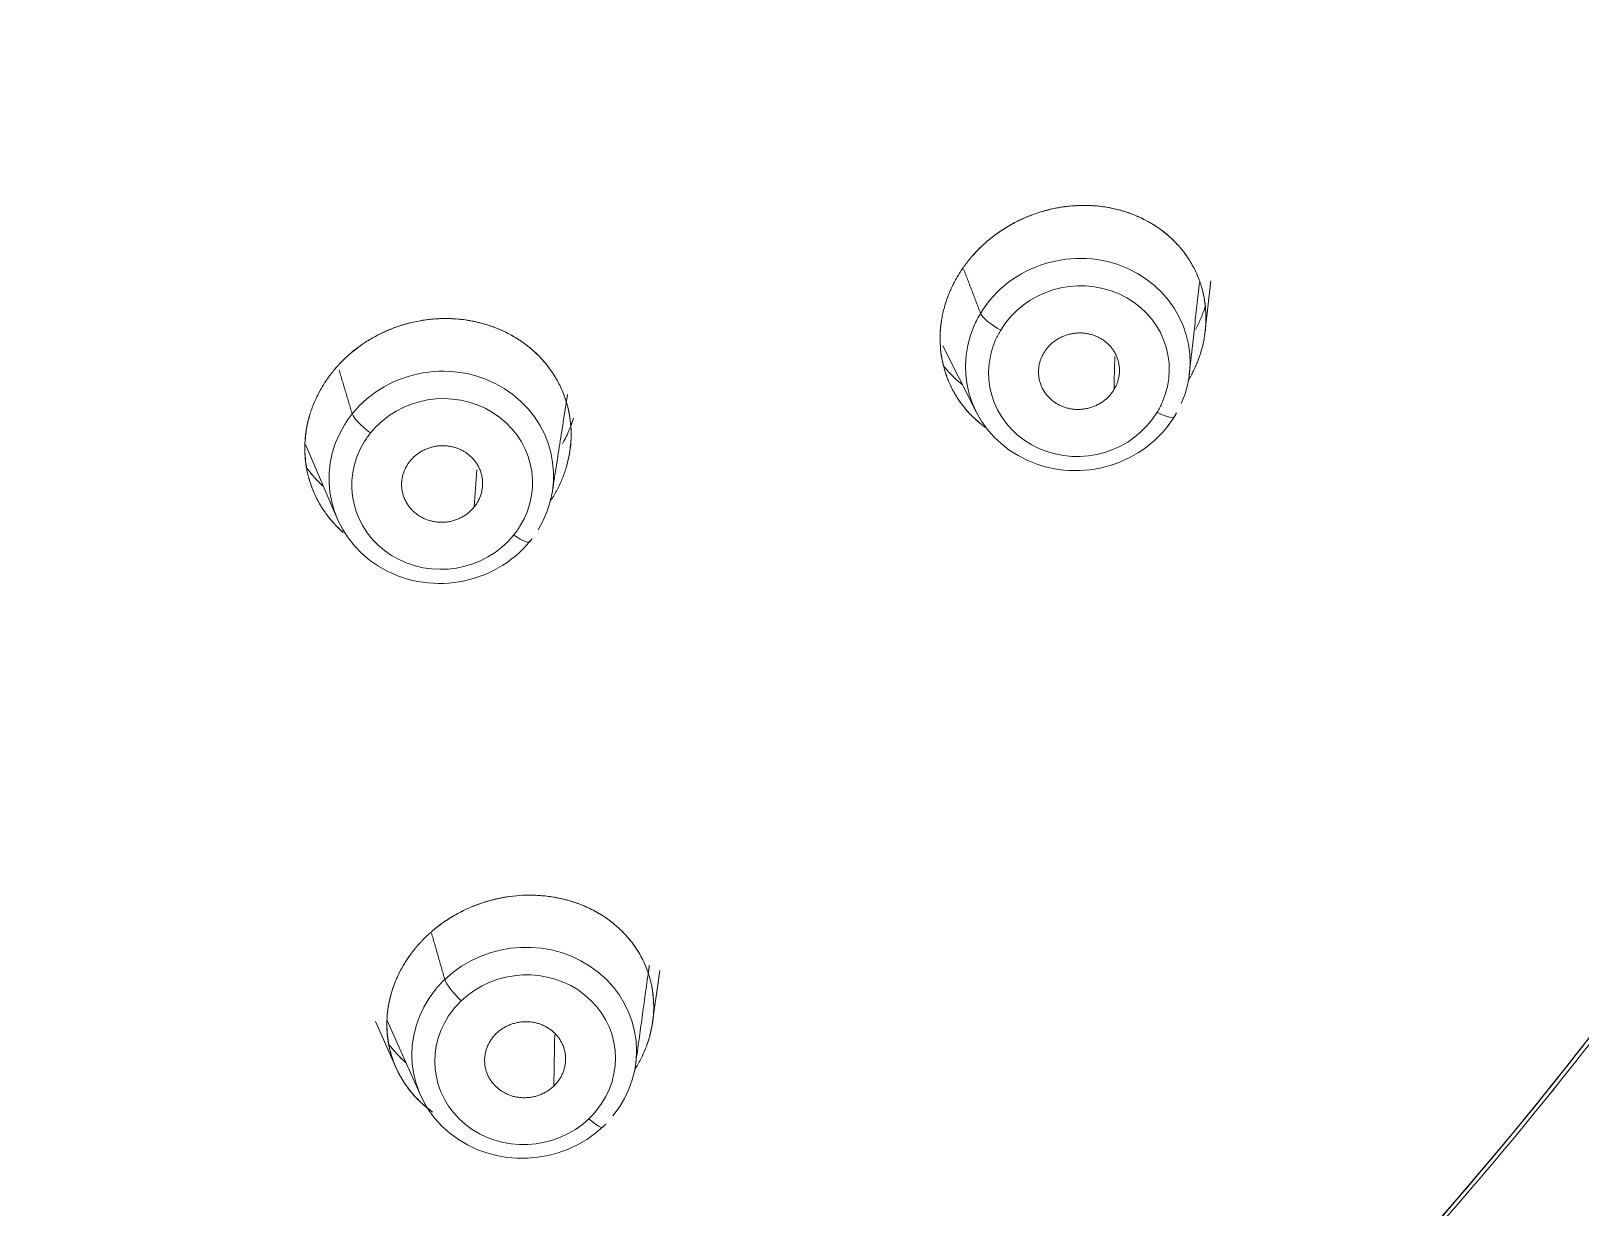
# Model space of a CAD drawing. Extents: x 6453 to 7582, y 0 to 827.
# Drawn here: x 6986.68 to 7007.71, y 460.3 to 476.26 of the extents above; entities that cross this region are included whole.
import ezdxf

# ---------------------------------------------------------------- set-up
doc = ezdxf.new("R2010")
doc.units = 0
doc.header["$LTSCALE"] = 30
doc.header["$MEASUREMENT"] = 0
doc.layers.add('1', color=7, linetype='CONTINUOUS')

msp = doc.modelspace()

# ---------------------------------------------------------------- linework, layer by layer
at = {"layer": '1', "color": 7, "linetype": 'Continuous', "lineweight": 18}
for p, q in [((7002.61, 472.197), (7002.684, 472.873)), ((7002.61, 472.197), (7002.68, 472.838)), ((6999.049, 471.993), (6999.503, 471.095)), ((6990.402, 470.653), (6990.832, 469.651)), ((6990.488, 470.072), (6990.516, 470.008)), ((6995.113, 462.822), (6995.209, 463.52)), ((6995.113, 462.822), (6995.2, 463.452)), ((6991.352, 462.828), (6991.624, 462.217)), ((6991.352, 462.828), (6991.632, 462.201)), ((6991.51, 462.84), (6991.962, 461.829))]:
    msp.add_line(p, q, dxfattribs=at)
for centre, major_axis, ratio, start_param, end_param in [((6959.952, 496.519), (-59.628, 0), 0.953717, 1.612136, 3.141593), ((6959.952, 496.519), (-59.628, 0), 0.953717, 1.612136, 3.132683), ((7000.88, 471.738), (-1.502, -0.272), 0.940906, 2.574631, 5.589584), ((7000.88, 471.738), (-1.502, -0.272), 0.940906, 5.716224, 8.731176), ((6992.245, 470.208), (1.513, 0.19), 0.942829, 5.632964, 8.651781), ((6992.245, 470.208), (-1.513, -0.19), 0.942829, 5.632964, 8.651781), ((6993.37, 462.403), (-1.511, -0.215), 0.936561, 2.349269, 5.364222), ((6993.37, 462.403), (-1.511, -0.215), 0.936561, 5.490862, 8.505814)]:
    msp.add_ellipse(centre, major_axis=major_axis, ratio=ratio, start_param=start_param, end_param=end_param, dxfattribs=at)
at = {"layer": '1', "color": 7, "linetype": 'Continuous', "lineweight": 13}
for centre, major_axis, ratio, start_param, end_param in [((7000.896, 471.648), (1.208, 0.219), 0.940906, 5.716224, 8.731176), ((7000.88, 471.738), (-1.502, -0.272), 0.940906, 5.589584, 5.716224), ((6999.818, 472.306), (-0.257, 0.155), 0.260419, 0.322826, 1.796972), ((7000.896, 471.648), (-1.208, -0.219), 0.940906, 5.716224, 8.731176), ((7000.896, 471.648), (-1.208, -0.219), 0.940906, 5.589584, 5.716224), ((6992.257, 470.118), (1.217, 0.153), 0.942829, 5.632964, 8.651781), ((6992.245, 470.208), (-1.513, -0.19), 0.942829, 5.510189, 5.632964), ((6991.273, 470.909), (-0.234, 0.188), 0.238566, 0.334179, 1.812792), ((7000.896, 471.648), (1.208, 0.219), 0.940906, 5.589584, 5.716224), ((7001.939, 471.189), (0.257, -0.155), 0.260419, 4.938565, 6.412711), ((6992.257, 470.118), (1.217, 0.153), 0.942829, 2.368596, 2.491371), ((6992.257, 470.118), (1.217, 0.153), 0.942829, 2.491371, 5.510189), ((6992.257, 470.118), (1.217, 0.153), 0.942829, 5.510189, 5.632964), ((6993.216, 469.525), (-0.234, 0.188), 0.238566, 1.812792, 3.291405), ((6993.383, 462.309), (1.215, 0.173), 0.936561, 5.490862, 8.505814), ((6993.37, 462.403), (-1.511, -0.215), 0.936561, 5.364222, 5.490862), ((6992.502, 463.213), (-0.207, 0.217), 0.212631, 0.385825, 1.859972), ((6993.383, 462.309), (-1.215, -0.173), 0.936561, 5.364222, 5.490862), ((6993.383, 462.309), (-1.215, -0.173), 0.936561, 5.490862, 8.505814), ((6993.383, 462.309), (1.215, 0.173), 0.936561, 5.364222, 5.490862), ((6994.234, 461.613), (0.207, -0.217), 0.212631, 5.001564, 6.475711)]:
    msp.add_ellipse(centre, major_axis=major_axis, ratio=ratio, start_param=start_param, end_param=end_param, dxfattribs=at)
at = {"layer": '1', "color": 7, "linetype": 'Continuous', "lineweight": 18}
for points, knots in [([(6962.419, 439.668), (6962.999, 439.691), (6964.676, 439.78), (6967.443, 440.04), (6970.703, 440.52), (6973.93, 441.172), (6977.115, 441.992), (6980.248, 442.979), (6983.318, 444.129), (6986.318, 445.439), (6989.237, 446.905), (6992.067, 448.523), (6994.799, 450.287), (6997.425, 452.192), (6999.937, 454.232), (7002.327, 456.402), (7004.588, 458.694), (7006.713, 461.101), (7008.695, 463.617), (7010.529, 466.233), (7012.208, 468.942), (7013.729, 471.735), (7015.085, 474.604), (7016.274, 477.54), (7017.291, 480.534), (7018.133, 483.576), (7018.799, 486.659), (7019.284, 489.772), (7019.59, 492.905), (7019.713, 496.05), (7019.655, 499.196), (7019.414, 502.335), (7018.993, 505.456), (7018.391, 508.55), (7017.612, 511.608), (7016.657, 514.62), (7015.53, 517.578), (7014.233, 520.471), (7012.77, 523.292), (7011.147, 526.031), (7009.368, 528.681), (7007.439, 531.234), (7005.364, 533.681), (7003.152, 536.015), (7000.807, 538.229), (6998.339, 540.316), (6995.753, 542.27), (6993.058, 544.085), (6990.263, 545.755), (6987.375, 547.276), (6984.403, 548.643), (6981.357, 549.85), (6978.245, 550.896), (6975.078, 551.776), (6971.865, 552.489), (6968.616, 553.031), (6965.34, 553.401), (6962.047, 553.598), (6958.749, 553.622), (6955.453, 553.471), (6952.172, 553.148), (6948.914, 552.652), (6945.69, 551.986), (6942.51, 551.151), (6939.382, 550.149), (6936.317, 548.985), (6933.324, 547.661), (6930.413, 546.181), (6927.591, 544.551), (6924.868, 542.774), (6922.252, 540.857), (6919.75, 538.805), (6917.371, 536.624), (6915.122, 534.322), (6913.01, 531.904), (6911.04, 529.379), (6909.22, 526.755), (6907.554, 524.038), (6906.048, 521.238), (6904.706, 518.363), (6903.532, 515.422), (6902.531, 512.423), (6901.704, 509.377), (6901.055, 506.291), (6900.585, 503.176), (6900.295, 500.041), (6900.188, 496.896), (6900.263, 493.75), (6900.519, 490.612), (6900.956, 487.493), (6901.573, 484.402), (6902.368, 481.348), (6903.339, 478.34), (6904.481, 475.388), (6905.793, 472.5), (6907.27, 469.686), (6908.907, 466.954), (6910.699, 464.313), (6912.642, 461.769), (6914.729, 459.332), (6916.953, 457.008), (6919.309, 454.805), (6921.788, 452.73), (6924.384, 450.788), (6927.088, 448.985), (6929.892, 447.328), (6932.788, 445.82), (6935.766, 444.468), (6938.818, 443.274), (6941.935, 442.243), (6945.107, 441.377), (6948.323, 440.68), (6951.575, 440.153), (6954.634, 439.822), (6956.606, 439.702), (6957.484, 439.668)], [0, 0, 0, 0, 0.004702, 0.013606, 0.022511, 0.031416, 0.040321, 0.049226, 0.058131, 0.067035, 0.07594, 0.084844, 0.093748, 0.102652, 0.111556, 0.120459, 0.129362, 0.138265, 0.147168, 0.15607, 0.164972, 0.173874, 0.182775, 0.191676, 0.200577, 0.209478, 0.218378, 0.227279, 0.236179, 0.245079, 0.253978, 0.262878, 0.271778, 0.280678, 0.289578, 0.298478, 0.307379, 0.316279, 0.32518, 0.334081, 0.342982, 0.351884, 0.360785, 0.369687, 0.37859, 0.387493, 0.396396, 0.405299, 0.414202, 0.423106, 0.43201, 0.440914, 0.449818, 0.458723, 0.467628, 0.476532, 0.485437, 0.494342, 0.503247, 0.512152, 0.521057, 0.529962, 0.538867, 0.547772, 0.556677, 0.565582, 0.574486, 0.583391, 0.592295, 0.601199, 0.610103, 0.619007, 0.62791, 0.636813, 0.645716, 0.654619, 0.663521, 0.672423, 0.681325, 0.690226, 0.699127, 0.708028, 0.716929, 0.725829, 0.734729, 0.743629, 0.752529, 0.761429, 0.770329, 0.779229, 0.788129, 0.797029, 0.805929, 0.814829, 0.82373, 0.832631, 0.841532, 0.850433, 0.859334, 0.868236, 0.877138, 0.886041, 0.894944, 0.903847, 0.91275, 0.921653, 0.930557, 0.939461, 0.948365, 0.95727, 0.966174, 0.975079, 0.983983, 0.992888, 1, 1, 1, 1]), ([(6995.778, 451.033), (6996.33, 451.416), (6997.748, 452.443), (6999.935, 454.234), (7002.327, 456.401), (7004.588, 458.694), (7006.713, 461.101), (7008.695, 463.617), (7010.529, 466.233), (7012.208, 468.942), (7013.729, 471.735), (7015.085, 474.604), (7016.274, 477.54), (7017.291, 480.534), (7018.133, 483.576), (7018.799, 486.659), (7019.284, 489.772), (7019.59, 492.905), (7019.713, 496.05), (7019.655, 499.196), (7019.414, 502.335), (7018.993, 505.456), (7018.391, 508.55), (7017.612, 511.608), (7016.657, 514.62), (7015.53, 517.578), (7014.233, 520.471), (7012.77, 523.292), (7011.147, 526.031), (7009.368, 528.681), (7007.439, 531.234), (7005.364, 533.681), (7003.152, 536.015), (7000.807, 538.229), (6998.339, 540.316), (6995.753, 542.27), (6993.058, 544.085), (6990.263, 545.755), (6987.375, 547.276), (6984.403, 548.643), (6981.357, 549.85), (6978.245, 550.896), (6975.078, 551.776), (6971.865, 552.489), (6968.616, 553.031), (6965.34, 553.401), (6962.047, 553.598), (6958.749, 553.622), (6955.453, 553.471), (6952.172, 553.148), (6948.914, 552.652), (6945.69, 551.986), (6942.51, 551.151), (6939.382, 550.149), (6936.317, 548.985), (6933.324, 547.661), (6930.413, 546.181), (6927.591, 544.551), (6924.868, 542.774), (6922.252, 540.857), (6919.75, 538.805), (6917.371, 536.624), (6915.122, 534.322), (6913.01, 531.904), (6911.04, 529.379), (6909.22, 526.755), (6907.554, 524.038), (6906.048, 521.238), (6904.706, 518.363), (6903.532, 515.422), (6902.531, 512.423), (6901.704, 509.377), (6901.055, 506.291), (6900.585, 503.176), (6900.295, 500.041), (6900.188, 496.896), (6900.263, 493.75), (6900.519, 490.612), (6900.956, 487.493), (6901.573, 484.402), (6902.368, 481.348), (6903.339, 478.34), (6904.481, 475.388), (6905.793, 472.5), (6907.27, 469.686), (6908.907, 466.954), (6910.699, 464.313), (6912.642, 461.769), (6914.729, 459.332), (6916.954, 457.009), (6919.307, 454.804), (6921.793, 452.736), (6923.685, 451.284), (6924.774, 450.56), (6924.962, 450.437)], [0, 0, 0, 0, 0.006833, 0.017845, 0.028856, 0.039868, 0.050878, 0.061889, 0.072899, 0.083908, 0.094918, 0.105926, 0.116935, 0.127943, 0.138951, 0.149959, 0.160966, 0.171973, 0.18298, 0.193987, 0.204994, 0.216001, 0.227008, 0.238016, 0.249023, 0.26003, 0.271038, 0.282046, 0.293055, 0.304063, 0.315072, 0.326082, 0.337091, 0.348102, 0.359112, 0.370123, 0.381134, 0.392146, 0.403157, 0.414169, 0.425182, 0.436194, 0.447207, 0.45822, 0.469233, 0.480246, 0.491259, 0.502272, 0.513286, 0.524299, 0.535313, 0.546326, 0.557339, 0.568352, 0.579365, 0.590378, 0.601391, 0.612403, 0.623416, 0.634428, 0.645439, 0.656451, 0.667462, 0.678472, 0.689483, 0.700493, 0.711502, 0.722512, 0.73352, 0.744529, 0.755537, 0.766545, 0.777553, 0.78856, 0.799567, 0.810574, 0.821581, 0.832588, 0.843595, 0.854602, 0.865609, 0.876617, 0.887624, 0.898632, 0.90964, 0.920649, 0.931657, 0.942666, 0.953676, 0.964686, 0.975696, 0.986706, 0.997717, 1, 1, 1, 1]), ([(7002.499, 471.762), (7002.5, 471.763), (7002.503, 471.771), (7002.508, 471.785), (7002.523, 471.824), (7002.544, 471.883), (7002.567, 471.963), (7002.586, 472.042), (7002.605, 472.148), (7002.619, 472.28), (7002.62, 472.44), (7002.604, 472.604), (7002.569, 472.765), (7002.516, 472.922), (7002.448, 473.068), (7002.376, 473.185), (7002.31, 473.276), (7002.245, 473.353), (7002.17, 473.431), (7002.086, 473.507), (7002.006, 473.569), (7001.93, 473.621), (7001.833, 473.681), (7001.734, 473.73), (7001.636, 473.771), (7001.53, 473.811), (7001.376, 473.855), (7001.196, 473.885), (7001.003, 473.899), (7000.795, 473.894), (7000.562, 473.86), (7000.352, 473.803), (7000.169, 473.734), (7000.007, 473.656), (6999.857, 473.567), (6999.74, 473.483), (6999.651, 473.41), (6999.585, 473.351), (6999.522, 473.289), (6999.473, 473.237), (6999.437, 473.195), (6999.412, 473.166), (6999.388, 473.136), (6999.365, 473.106), (6999.342, 473.075), (6999.32, 473.044), (6999.299, 473.013), (6999.279, 472.982), (6999.266, 472.961), (6999.26, 472.95)], [0, 0, 0, 0, 0.000852, 0.004844, 0.008844, 0.024961, 0.041089, 0.057228, 0.073379, 0.104404, 0.136552, 0.170166, 0.204415, 0.237522, 0.272208, 0.303776, 0.322429, 0.341483, 0.365667, 0.388728, 0.410669, 0.426429, 0.444695, 0.478812, 0.491839, 0.50724, 0.545528, 0.584758, 0.611617, 0.65519, 0.700893, 0.741816, 0.775099, 0.808063, 0.83984, 0.87085, 0.887118, 0.903401, 0.919699, 0.936014, 0.943202, 0.950371, 0.957519, 0.964648, 0.971757, 0.978847, 0.985917, 0.992968, 1, 1, 1, 1]), ([(7002.499, 471.762), (7002.5, 471.763), (7002.503, 471.771), (7002.508, 471.785), (7002.523, 471.824), (7002.544, 471.883), (7002.567, 471.963), (7002.586, 472.042), (7002.605, 472.148), (7002.619, 472.28), (7002.62, 472.44), (7002.604, 472.604), (7002.569, 472.765), (7002.516, 472.922), (7002.448, 473.068), (7002.376, 473.185), (7002.31, 473.276), (7002.245, 473.353), (7002.17, 473.431), (7002.086, 473.507), (7002.006, 473.569), (7001.93, 473.621), (7001.833, 473.681), (7001.734, 473.73), (7001.636, 473.771), (7001.53, 473.811), (7001.376, 473.855), (7001.196, 473.885), (7001.017, 473.898), (7000.845, 473.895), (7000.664, 473.876), (7000.496, 473.842), (7000.332, 473.795), (7000.169, 473.734), (7000.007, 473.656), (6999.857, 473.567), (6999.74, 473.483), (6999.651, 473.41), (6999.585, 473.351), (6999.522, 473.289), (6999.473, 473.237), (6999.437, 473.195), (6999.412, 473.166), (6999.388, 473.136), (6999.365, 473.106), (6999.342, 473.075), (6999.32, 473.044), (6999.299, 473.013), (6999.279, 472.982), (6999.266, 472.961), (6999.26, 472.95)], [0, 0, 0, 0, 0.00085, 0.004842, 0.008841, 0.024959, 0.041086, 0.057224, 0.073374, 0.104398, 0.136545, 0.170158, 0.204405, 0.237512, 0.272196, 0.303763, 0.322415, 0.341468, 0.365652, 0.388712, 0.410652, 0.426411, 0.444677, 0.478792, 0.491819, 0.507219, 0.545506, 0.584734, 0.611593, 0.646803, 0.681409, 0.712561, 0.741825, 0.775108, 0.80807, 0.839846, 0.870855, 0.887123, 0.903404, 0.919701, 0.936016, 0.943204, 0.950373, 0.957521, 0.964649, 0.971758, 0.978847, 0.985917, 0.992968, 1, 1, 1, 1]), ([(6999.26, 472.95), (6999.263, 472.956), (6999.271, 472.968), (6999.282, 472.986), (6999.294, 473.004), (6999.305, 473.022), (6999.318, 473.04), (6999.33, 473.057), (6999.342, 473.075), (6999.355, 473.092), (6999.368, 473.109), (6999.381, 473.126), (6999.394, 473.143), (6999.408, 473.16), (6999.421, 473.177), (6999.435, 473.193), (6999.449, 473.21), (6999.478, 473.242), (6999.523, 473.29), (6999.585, 473.351), (6999.651, 473.41), (6999.742, 473.484), (6999.862, 473.57), (7000.015, 473.66), (7000.174, 473.736), (7000.339, 473.798), (7000.508, 473.846), (7000.681, 473.878), (7000.856, 473.895), (7001.032, 473.897), (7001.206, 473.883), (7001.377, 473.854), (7001.543, 473.808), (7001.703, 473.746), (7001.856, 473.669), (7002, 473.576), (7002.133, 473.469), (7002.252, 473.348), (7002.357, 473.215), (7002.445, 473.073), (7002.516, 472.923), (7002.568, 472.768), (7002.603, 472.608), (7002.62, 472.447), (7002.62, 472.285), (7002.606, 472.15), (7002.586, 472.043), (7002.567, 471.964), (7002.544, 471.885), (7002.522, 471.821), (7002.503, 471.772), (7002.489, 471.738), (7002.475, 471.705), (7002.46, 471.671), (7002.443, 471.638), (7002.427, 471.605), (7002.409, 471.573), (7002.391, 471.54), (7002.378, 471.519), (7002.372, 471.508)], [0, 0, 0, 0, 0.003836, 0.007667, 0.011494, 0.015317, 0.019138, 0.022956, 0.026772, 0.030587, 0.034402, 0.038217, 0.042033, 0.04585, 0.049669, 0.053492, 0.057317, 0.061147, 0.076474, 0.09178, 0.107109, 0.122502, 0.153197, 0.183958, 0.21447, 0.24489, 0.275379, 0.306111, 0.337194, 0.368418, 0.399768, 0.431108, 0.462631, 0.494391, 0.526642, 0.559012, 0.591775, 0.624618, 0.657459, 0.690305, 0.722436, 0.754609, 0.785989, 0.817364, 0.848161, 0.878901, 0.894108, 0.909294, 0.92449, 0.939731, 0.946461, 0.953177, 0.95988, 0.966573, 0.973261, 0.979944, 0.986627, 0.993311, 1, 1, 1, 1]), ([(6999.26, 472.95), (6999.263, 472.956), (6999.271, 472.968), (6999.282, 472.986), (6999.294, 473.004), (6999.305, 473.022), (6999.318, 473.04), (6999.33, 473.057), (6999.342, 473.075), (6999.355, 473.092), (6999.368, 473.109), (6999.381, 473.126), (6999.394, 473.143), (6999.408, 473.16), (6999.421, 473.177), (6999.435, 473.193), (6999.449, 473.21), (6999.478, 473.242), (6999.523, 473.29), (6999.585, 473.351), (6999.651, 473.41), (6999.742, 473.484), (6999.862, 473.57), (7000.015, 473.66), (7000.174, 473.736), (7000.339, 473.798), (7000.508, 473.846), (7000.681, 473.878), (7000.856, 473.895), (7001.032, 473.897), (7001.206, 473.883), (7001.377, 473.854), (7001.543, 473.808), (7001.703, 473.746), (7001.856, 473.669), (7002, 473.576), (7002.133, 473.469), (7002.252, 473.348), (7002.357, 473.215), (7002.445, 473.073), (7002.516, 472.923), (7002.568, 472.768), (7002.603, 472.608), (7002.62, 472.447), (7002.62, 472.285), (7002.606, 472.15), (7002.586, 472.043), (7002.567, 471.964), (7002.544, 471.885), (7002.522, 471.821), (7002.503, 471.772), (7002.489, 471.738), (7002.475, 471.705), (7002.46, 471.671), (7002.443, 471.638), (7002.427, 471.605), (7002.409, 471.573), (7002.391, 471.54), (7002.378, 471.519), (7002.372, 471.508)], [0, 0, 0, 0, 0.003836, 0.007667, 0.011494, 0.015317, 0.019138, 0.022956, 0.026772, 0.030587, 0.034402, 0.038217, 0.042033, 0.04585, 0.049669, 0.053492, 0.057317, 0.061147, 0.076474, 0.09178, 0.107109, 0.122502, 0.153197, 0.183958, 0.21447, 0.24489, 0.275379, 0.306111, 0.337194, 0.368418, 0.399768, 0.431108, 0.462631, 0.494391, 0.526642, 0.559012, 0.591775, 0.624618, 0.657459, 0.690305, 0.722436, 0.754609, 0.785989, 0.817364, 0.848161, 0.878901, 0.894108, 0.909294, 0.92449, 0.939731, 0.946461, 0.953177, 0.95988, 0.966573, 0.973261, 0.979944, 0.986627, 0.993311, 1, 1, 1, 1]), ([(6999.26, 472.95), (6999.256, 472.944), (6999.249, 472.932), (6999.239, 472.915), (6999.228, 472.897), (6999.218, 472.879), (6999.209, 472.86), (6999.199, 472.842), (6999.19, 472.824), (6999.181, 472.805), (6999.172, 472.787), (6999.163, 472.768), (6999.155, 472.749), (6999.146, 472.73), (6999.138, 472.711), (6999.131, 472.692), (6999.123, 472.673), (6999.108, 472.634), (6999.088, 472.575), (6999.065, 472.496), (6999.046, 472.416), (6999.029, 472.327), (6999.017, 472.226), (6999.01, 472.083), (6999.018, 471.907), (6999.053, 471.725), (6999.103, 471.567), (6999.163, 471.428), (6999.242, 471.289), (6999.333, 471.161), (6999.441, 471.04), (6999.539, 470.951), (6999.608, 470.898), (6999.629, 470.883)], [0, 0, 0, 0, 0.008408, 0.016829, 0.025264, 0.033712, 0.042174, 0.050649, 0.059138, 0.06764, 0.076156, 0.084685, 0.093229, 0.101786, 0.110357, 0.118942, 0.127542, 0.136155, 0.170866, 0.20556, 0.24024, 0.274911, 0.321998, 0.370077, 0.459871, 0.551339, 0.613377, 0.679276, 0.752042, 0.82618, 0.88665, 0.966836, 1, 1, 1, 1]), ([(6999.26, 472.95), (6999.256, 472.944), (6999.249, 472.932), (6999.239, 472.915), (6999.228, 472.897), (6999.218, 472.879), (6999.209, 472.86), (6999.199, 472.842), (6999.19, 472.824), (6999.181, 472.805), (6999.172, 472.787), (6999.163, 472.768), (6999.155, 472.749), (6999.146, 472.73), (6999.138, 472.711), (6999.131, 472.692), (6999.123, 472.673), (6999.108, 472.634), (6999.088, 472.575), (6999.065, 472.496), (6999.046, 472.416), (6999.027, 472.312), (6999.012, 472.181), (6999.011, 472.023), (6999.026, 471.863), (6999.058, 471.711), (6999.103, 471.567), (6999.163, 471.428), (6999.242, 471.289), (6999.333, 471.161), (6999.441, 471.04), (6999.539, 470.951), (6999.608, 470.898), (6999.629, 470.883)], [0, 0, 0, 0, 0.008408, 0.016829, 0.025263, 0.033711, 0.042172, 0.050646, 0.059135, 0.067636, 0.076152, 0.084681, 0.093224, 0.101781, 0.110352, 0.118937, 0.127535, 0.136148, 0.170857, 0.20555, 0.240229, 0.274898, 0.341119, 0.409159, 0.479814, 0.551343, 0.613378, 0.679273, 0.752036, 0.82617, 0.886638, 0.966819, 1, 1, 1, 1]), ([(6999.02, 472.246), (6999.023, 472.276), (6999.031, 472.333), (6999.046, 472.416), (6999.065, 472.495), (6999.087, 472.573), (6999.109, 472.636), (6999.128, 472.685), (6999.142, 472.719), (6999.156, 472.753), (6999.172, 472.787), (6999.188, 472.82), (6999.205, 472.853), (6999.222, 472.885), (6999.24, 472.918), (6999.253, 472.939), (6999.26, 472.95)], [0, 0, 0, 0, 0.124273, 0.233758, 0.343051, 0.452432, 0.56218, 0.611067, 0.659836, 0.70851, 0.757116, 0.805679, 0.854223, 0.902774, 0.951358, 1, 1, 1, 1]), ([(6999.02, 472.246), (6999.023, 472.276), (6999.031, 472.333), (6999.046, 472.416), (6999.065, 472.495), (6999.087, 472.573), (6999.109, 472.636), (6999.128, 472.685), (6999.142, 472.719), (6999.156, 472.753), (6999.172, 472.787), (6999.188, 472.82), (6999.205, 472.853), (6999.222, 472.885), (6999.24, 472.918), (6999.253, 472.939), (6999.26, 472.95)], [0, 0, 0, 0, 0.124273, 0.233758, 0.343051, 0.452432, 0.56218, 0.611067, 0.659836, 0.70851, 0.757116, 0.805679, 0.854223, 0.902774, 0.951358, 1, 1, 1, 1]), ([(7002.48, 472.214), (7002.481, 472.218), (7002.487, 472.228), (7002.495, 472.244), (7002.505, 472.264), (7002.514, 472.283), (7002.523, 472.303), (7002.533, 472.323), (7002.541, 472.343), (7002.55, 472.363), (7002.558, 472.383), (7002.566, 472.403), (7002.574, 472.424), (7002.59, 472.466), (7002.603, 472.502), (7002.612, 472.532)], [0, 0, 0, 0, 0.032651, 0.09568, 0.15874, 0.221841, 0.284989, 0.348191, 0.411456, 0.474791, 0.538203, 0.6017, 0.66529, 0.728978, 1, 1, 1, 1]), ([(7002.48, 472.214), (7002.481, 472.218), (7002.487, 472.228), (7002.495, 472.244), (7002.505, 472.264), (7002.514, 472.283), (7002.523, 472.303), (7002.533, 472.323), (7002.541, 472.343), (7002.55, 472.363), (7002.558, 472.383), (7002.566, 472.403), (7002.574, 472.424), (7002.59, 472.466), (7002.603, 472.502), (7002.612, 472.532)], [0, 0, 0, 0, 0.032651, 0.09568, 0.15874, 0.221841, 0.284989, 0.348191, 0.411456, 0.474791, 0.538203, 0.6017, 0.66529, 0.728978, 1, 1, 1, 1]), ([(6993.849, 470.105), (6993.861, 470.129), (6993.883, 470.179), (6993.913, 470.255), (6993.946, 470.357), (6993.979, 470.487), (6994.003, 470.647), (6994.01, 470.813), (6993.999, 470.972), (6993.972, 471.125), (6993.93, 471.278), (6993.865, 471.439), (6993.787, 471.579), (6993.709, 471.693), (6993.638, 471.78), (6993.571, 471.853), (6993.505, 471.916), (6993.432, 471.979), (6993.361, 472.032), (6993.303, 472.072), (6993.267, 472.095), (6993.222, 472.122), (6993.133, 472.171), (6992.988, 472.238), (6992.819, 472.294), (6992.627, 472.338), (6992.425, 472.363), (6992.188, 472.363), (6991.974, 472.338), (6991.778, 472.294), (6991.606, 472.239), (6991.444, 472.17), (6991.316, 472.102), (6991.218, 472.042), (6991.146, 471.992), (6991.075, 471.939), (6991.019, 471.893), (6990.976, 471.855), (6990.944, 471.826), (6990.913, 471.796), (6990.883, 471.766), (6990.854, 471.735), (6990.826, 471.704), (6990.798, 471.672), (6990.781, 471.65), (6990.772, 471.639)], [0, 0, 0, 0, 0.016124, 0.032581, 0.049033, 0.081029, 0.114087, 0.148567, 0.183608, 0.213289, 0.245897, 0.283383, 0.321742, 0.346128, 0.369448, 0.391705, 0.407082, 0.426224, 0.450413, 0.461371, 0.46879, 0.476521, 0.492961, 0.529881, 0.571633, 0.597701, 0.645368, 0.689042, 0.733187, 0.767971, 0.802357, 0.835426, 0.867607, 0.884292, 0.90099, 0.917701, 0.934426, 0.942714, 0.950976, 0.959212, 0.967421, 0.975605, 0.983762, 0.991894, 1, 1, 1, 1]), ([(6990.772, 471.639), (6990.776, 471.645), (6990.785, 471.656), (6990.799, 471.672), (6990.813, 471.688), (6990.827, 471.704), (6990.841, 471.72), (6990.855, 471.736), (6990.87, 471.752), (6990.885, 471.767), (6990.9, 471.782), (6990.915, 471.797), (6990.93, 471.812), (6990.946, 471.827), (6990.962, 471.842), (6990.977, 471.856), (6990.994, 471.871), (6991.026, 471.899), (6991.077, 471.941), (6991.146, 471.993), (6991.219, 472.042), (6991.318, 472.103), (6991.449, 472.172), (6991.612, 472.241), (6991.783, 472.295), (6991.958, 472.334), (6992.135, 472.357), (6992.313, 472.365), (6992.489, 472.356), (6992.663, 472.331), (6992.832, 472.29), (6992.996, 472.234), (6993.152, 472.163), (6993.3, 472.077), (6993.438, 471.976), (6993.565, 471.862), (6993.678, 471.735), (6993.776, 471.599), (6993.857, 471.453), (6993.922, 471.301), (6993.969, 471.142), (6993.998, 470.981), (6994.01, 470.818), (6994.004, 470.654), (6993.98, 470.492), (6993.947, 470.359), (6993.913, 470.255), (6993.883, 470.178), (6993.849, 470.103), (6993.818, 470.042), (6993.792, 469.993), (6993.771, 469.958), (6993.75, 469.923), (6993.733, 469.898), (6993.724, 469.884), (6993.723, 469.882)], [0, 0, 0, 0, 0.003927, 0.007852, 0.011774, 0.015694, 0.019613, 0.023532, 0.027451, 0.031371, 0.035293, 0.039216, 0.043143, 0.047074, 0.051008, 0.054947, 0.058892, 0.062844, 0.078662, 0.094436, 0.110208, 0.126021, 0.157828, 0.189643, 0.221684, 0.253969, 0.2863, 0.318552, 0.35066, 0.382972, 0.415198, 0.447533, 0.480081, 0.51274, 0.545741, 0.579029, 0.612328, 0.645605, 0.678634, 0.711754, 0.744381, 0.777092, 0.809362, 0.84157, 0.873366, 0.905188, 0.920858, 0.936495, 0.952133, 0.967804, 0.975523, 0.983228, 0.990923, 0.998612, 1, 1, 1, 1]), ([(6993.849, 470.105), (6993.861, 470.129), (6993.883, 470.179), (6993.913, 470.255), (6993.946, 470.357), (6993.979, 470.487), (6994.003, 470.647), (6994.01, 470.813), (6993.999, 470.972), (6993.972, 471.125), (6993.93, 471.278), (6993.865, 471.439), (6993.787, 471.579), (6993.709, 471.693), (6993.638, 471.78), (6993.571, 471.853), (6993.505, 471.916), (6993.432, 471.979), (6993.361, 472.032), (6993.303, 472.072), (6993.267, 472.095), (6993.222, 472.122), (6993.133, 472.171), (6992.988, 472.238), (6992.819, 472.294), (6992.645, 472.334), (6992.475, 472.357), (6992.292, 472.365), (6992.119, 472.356), (6991.95, 472.333), (6991.778, 472.294), (6991.606, 472.239), (6991.444, 472.17), (6991.316, 472.102), (6991.218, 472.042), (6991.146, 471.992), (6991.075, 471.939), (6991.019, 471.893), (6990.976, 471.855), (6990.944, 471.826), (6990.913, 471.796), (6990.883, 471.766), (6990.854, 471.735), (6990.826, 471.704), (6990.798, 471.672), (6990.781, 471.65), (6990.772, 471.639)], [0, 0, 0, 0, 0.016121, 0.032577, 0.049028, 0.081022, 0.114079, 0.148558, 0.183598, 0.213278, 0.245884, 0.283369, 0.321727, 0.346112, 0.369431, 0.391686, 0.407063, 0.426205, 0.450392, 0.46135, 0.468769, 0.4765, 0.492939, 0.529857, 0.571608, 0.597675, 0.634498, 0.670678, 0.703003, 0.733198, 0.76798, 0.802365, 0.835433, 0.867612, 0.884297, 0.900994, 0.917704, 0.934428, 0.942716, 0.950978, 0.959213, 0.967423, 0.975606, 0.983763, 0.991894, 1, 1, 1, 1]), ([(6990.772, 471.639), (6990.776, 471.645), (6990.785, 471.656), (6990.799, 471.672), (6990.813, 471.688), (6990.827, 471.704), (6990.841, 471.72), (6990.855, 471.736), (6990.87, 471.752), (6990.885, 471.767), (6990.9, 471.782), (6990.915, 471.797), (6990.93, 471.812), (6990.946, 471.827), (6990.962, 471.842), (6990.977, 471.856), (6990.994, 471.871), (6991.026, 471.899), (6991.077, 471.941), (6991.146, 471.993), (6991.219, 472.042), (6991.318, 472.103), (6991.449, 472.172), (6991.612, 472.241), (6991.783, 472.295), (6991.958, 472.334), (6992.135, 472.357), (6992.313, 472.365), (6992.489, 472.356), (6992.663, 472.331), (6992.832, 472.29), (6992.996, 472.234), (6993.152, 472.163), (6993.3, 472.077), (6993.438, 471.976), (6993.565, 471.862), (6993.678, 471.735), (6993.776, 471.599), (6993.857, 471.453), (6993.922, 471.301), (6993.969, 471.142), (6993.998, 470.981), (6994.01, 470.818), (6994.004, 470.654), (6993.98, 470.492), (6993.947, 470.359), (6993.913, 470.255), (6993.883, 470.178), (6993.849, 470.103), (6993.818, 470.042), (6993.792, 469.993), (6993.771, 469.958), (6993.75, 469.923), (6993.733, 469.898), (6993.724, 469.884), (6993.723, 469.882)], [0, 0, 0, 0, 0.003927, 0.007852, 0.011774, 0.015694, 0.019613, 0.023532, 0.027451, 0.031371, 0.035293, 0.039216, 0.043143, 0.047074, 0.051008, 0.054947, 0.058892, 0.062844, 0.078662, 0.094436, 0.110208, 0.126021, 0.157828, 0.189643, 0.221684, 0.253969, 0.2863, 0.318552, 0.35066, 0.382972, 0.415198, 0.447533, 0.480081, 0.51274, 0.545741, 0.579029, 0.612328, 0.645605, 0.678634, 0.711754, 0.744381, 0.777092, 0.809362, 0.84157, 0.873366, 0.905188, 0.920858, 0.936495, 0.952133, 0.967804, 0.975523, 0.983228, 0.990923, 0.998612, 1, 1, 1, 1]), ([(6999.313, 471.465), (6999.293, 471.482), (6999.247, 471.52), (6999.166, 471.596), (6999.103, 471.666), (6999.065, 471.712), (6999.06, 471.719)], [0, 0, 0, 0, 0.212361, 0.501427, 0.924785, 1, 1, 1, 1]), ([(6999.313, 471.465), (6999.293, 471.482), (6999.247, 471.52), (6999.166, 471.596), (6999.103, 471.666), (6999.065, 471.712), (6999.06, 471.719)], [0, 0, 0, 0, 0.212316, 0.501381, 0.924735, 1, 1, 1, 1]), ([(6990.916, 469.458), (6990.916, 469.459), (6990.874, 469.496), (6990.795, 469.574), (6990.691, 469.699), (6990.602, 469.831), (6990.529, 469.97), (6990.471, 470.115), (6990.429, 470.266), (6990.403, 470.422), (6990.392, 470.581), (6990.398, 470.741), (6990.42, 470.9), (6990.453, 471.031), (6990.487, 471.134), (6990.516, 471.211), (6990.55, 471.286), (6990.58, 471.346), (6990.605, 471.393), (6990.623, 471.425), (6990.643, 471.457), (6990.662, 471.488), (6990.683, 471.519), (6990.704, 471.55), (6990.726, 471.58), (6990.749, 471.61), (6990.764, 471.63), (6990.772, 471.639)], [0, 0, 0, 0, 0.000414, 0.069975, 0.137721, 0.204624, 0.270314, 0.335878, 0.401957, 0.468263, 0.535452, 0.601741, 0.667795, 0.734292, 0.767481, 0.800612, 0.833772, 0.867046, 0.881891, 0.8967, 0.91148, 0.92624, 0.940987, 0.955728, 0.970472, 0.985227, 1, 1, 1, 1]), ([(6990.772, 471.639), (6990.768, 471.634), (6990.759, 471.623), (6990.746, 471.607), (6990.734, 471.59), (6990.721, 471.574), (6990.709, 471.557), (6990.697, 471.54), (6990.686, 471.523), (6990.674, 471.506), (6990.663, 471.488), (6990.652, 471.471), (6990.641, 471.453), (6990.63, 471.435), (6990.619, 471.417), (6990.609, 471.399), (6990.599, 471.381), (6990.579, 471.344), (6990.551, 471.288), (6990.517, 471.212), (6990.487, 471.135), (6990.454, 471.033), (6990.422, 470.905), (6990.398, 470.747), (6990.392, 470.585), (6990.402, 470.429), (6990.426, 470.28), (6990.466, 470.133), (6990.524, 469.982), (6990.596, 469.842), (6990.686, 469.705), (6990.788, 469.579), (6990.872, 469.497), (6990.914, 469.46)], [0, 0, 0, 0, 0.008138, 0.016289, 0.024453, 0.03263, 0.04082, 0.049024, 0.057241, 0.06547, 0.073714, 0.08197, 0.09024, 0.098523, 0.10682, 0.11513, 0.123453, 0.13179, 0.165386, 0.198963, 0.232525, 0.266072, 0.329896, 0.39547, 0.463551, 0.532456, 0.591672, 0.654848, 0.724939, 0.796434, 0.853723, 0.931264, 1, 1, 1, 1]), ([(6990.772, 471.639), (6990.768, 471.634), (6990.759, 471.623), (6990.746, 471.607), (6990.734, 471.59), (6990.721, 471.574), (6990.709, 471.557), (6990.697, 471.54), (6990.686, 471.523), (6990.674, 471.506), (6990.663, 471.488), (6990.652, 471.471), (6990.641, 471.453), (6990.63, 471.435), (6990.619, 471.417), (6990.609, 471.399), (6990.599, 471.381), (6990.579, 471.344), (6990.551, 471.288), (6990.517, 471.212), (6990.487, 471.135), (6990.447, 471.013), (6990.408, 470.842), (6990.393, 470.662), (6990.395, 470.521), (6990.405, 470.408), (6990.426, 470.28), (6990.466, 470.133), (6990.524, 469.982), (6990.596, 469.842), (6990.686, 469.705), (6990.788, 469.579), (6990.872, 469.497), (6990.914, 469.46)], [0, 0, 0, 0, 0.008138, 0.01629, 0.024454, 0.032632, 0.040823, 0.049027, 0.057244, 0.065474, 0.073718, 0.081974, 0.090245, 0.098528, 0.106825, 0.115136, 0.12346, 0.131797, 0.165395, 0.198974, 0.232537, 0.266087, 0.355818, 0.448614, 0.490424, 0.532442, 0.591661, 0.654841, 0.724935, 0.796434, 0.853726, 0.931271, 1, 1, 1, 1]), ([(6990.916, 469.458), (6990.916, 469.459), (6990.874, 469.496), (6990.795, 469.574), (6990.691, 469.699), (6990.602, 469.831), (6990.529, 469.97), (6990.471, 470.115), (6990.429, 470.266), (6990.403, 470.422), (6990.392, 470.581), (6990.398, 470.741), (6990.42, 470.9), (6990.453, 471.031), (6990.487, 471.134), (6990.516, 471.211), (6990.55, 471.286), (6990.58, 471.346), (6990.605, 471.393), (6990.623, 471.425), (6990.643, 471.457), (6990.662, 471.488), (6990.683, 471.519), (6990.704, 471.55), (6990.726, 471.58), (6990.749, 471.61), (6990.764, 471.63), (6990.772, 471.639)], [0, 0, 0, 0, 0.000414, 0.069975, 0.137721, 0.204624, 0.270314, 0.335878, 0.401957, 0.468263, 0.535452, 0.601741, 0.667795, 0.734292, 0.767481, 0.800612, 0.833772, 0.867046, 0.881891, 0.8967, 0.91148, 0.92624, 0.940987, 0.955728, 0.970472, 0.985227, 1, 1, 1, 1]), ([(6999.585, 470.916), (6999.579, 470.921), (6999.532, 470.959), (6999.447, 471.035), (6999.34, 471.152), (6999.248, 471.278), (6999.171, 471.413), (6999.124, 471.518), (6999.102, 471.578), (6999.098, 471.589)], [0, 0, 0, 0, 0.024198, 0.215051, 0.403552, 0.588331, 0.772724, 0.958426, 1, 1, 1, 1]), ([(6999.585, 470.916), (6999.579, 470.921), (6999.532, 470.959), (6999.447, 471.035), (6999.34, 471.152), (6999.248, 471.278), (6999.171, 471.413), (6999.124, 471.518), (6999.102, 471.578), (6999.098, 471.589)], [0, 0, 0, 0, 0.024198, 0.215051, 0.403552, 0.588331, 0.772724, 0.958426, 1, 1, 1, 1]), ([(6993.889, 470.664), (6993.892, 470.669), (6993.899, 470.681), (6993.92, 470.721), (6993.952, 470.784), (6993.99, 470.871), (6994.018, 470.947), (6994.034, 470.994), (6994.04, 471.011)], [0, 0, 0, 0, 0.048253, 0.106218, 0.356024, 0.605193, 0.854271, 1, 1, 1, 1]), ([(6993.889, 470.664), (6993.892, 470.669), (6993.899, 470.681), (6993.92, 470.721), (6993.952, 470.784), (6993.99, 470.871), (6994.018, 470.947), (6994.034, 470.994), (6994.04, 471.011)], [0, 0, 0, 0, 0.048253, 0.106218, 0.356024, 0.605193, 0.854271, 1, 1, 1, 1]), ([(6994.03, 470.984), (6994.028, 470.976), (6994.015, 470.938), (6993.99, 470.871), (6993.952, 470.784), (6993.917, 470.715), (6993.896, 470.675), (6993.889, 470.664)], [0, 0, 0, 0, 0.074679, 0.346039, 0.617166, 0.888066, 1, 1, 1, 1]), ([(6994.024, 470.966), (6994.024, 470.963), (6994.013, 470.932), (6993.99, 470.871), (6993.952, 470.784), (6993.917, 470.715), (6993.896, 470.675), (6993.889, 470.664)], [0, 0, 0, 0, 0.020883, 0.308009, 0.59489, 0.88153, 1, 1, 1, 1]), ([(6990.411, 470.35), (6990.427, 470.327), (6990.479, 470.258), (6990.537, 470.193), (6990.578, 470.15)], [0, 0, 0, 0, 0.320113, 1, 1, 1, 1]), ([(6990.411, 470.35), (6990.427, 470.327), (6990.479, 470.258), (6990.537, 470.193), (6990.578, 470.15)], [0, 0, 0, 0, 0.320113, 1, 1, 1, 1]), ([(6990.636, 470.092), (6990.618, 470.11), (6990.554, 470.172), (6990.496, 470.239), (6990.457, 470.289)], [0, 0, 0, 0, 0.28327, 1, 1, 1, 1]), ([(6990.636, 470.092), (6990.618, 470.11), (6990.554, 470.172), (6990.496, 470.239), (6990.457, 470.289)], [0, 0, 0, 0, 0.28308, 1, 1, 1, 1]), ([(6992.046, 463.985), (6992.052, 463.99), (6992.062, 464), (6992.078, 464.014), (6992.094, 464.029), (6992.11, 464.043), (6992.127, 464.057), (6992.143, 464.071), (6992.16, 464.085), (6992.177, 464.098), (6992.194, 464.112), (6992.211, 464.125), (6992.228, 464.138), (6992.246, 464.151), (6992.264, 464.164), (6992.281, 464.176), (6992.299, 464.189), (6992.336, 464.213), (6992.392, 464.248), (6992.468, 464.292), (6992.547, 464.332), (6992.654, 464.382), (6992.792, 464.435), (6992.962, 464.484), (6993.135, 464.519), (6993.308, 464.539), (6993.482, 464.543), (6993.655, 464.532), (6993.827, 464.506), (6993.994, 464.465), (6994.156, 464.409), (6994.309, 464.339), (6994.453, 464.254), (6994.587, 464.155), (6994.71, 464.043), (6994.82, 463.919), (6994.916, 463.783), (6994.995, 463.637), (6995.056, 463.483), (6995.095, 463.342), (6995.116, 463.216), (6995.126, 463.108), (6995.129, 462.982), (6995.118, 462.838), (6995.088, 462.678), (6995.042, 462.522), (6994.991, 462.395), (6994.942, 462.297), (6994.906, 462.233), (6994.882, 462.194), (6994.872, 462.178)], [0, 0, 0, 0, 0.004168, 0.008331, 0.012489, 0.016643, 0.020794, 0.024941, 0.029087, 0.033232, 0.037376, 0.04152, 0.045665, 0.049812, 0.05396, 0.058112, 0.062267, 0.066427, 0.083088, 0.09973, 0.116398, 0.133137, 0.166531, 0.2, 0.233191, 0.266273, 0.299434, 0.332876, 0.366708, 0.400704, 0.434908, 0.468923, 0.503074, 0.537693, 0.572765, 0.607953, 0.643597, 0.679329, 0.715077, 0.750823, 0.774149, 0.797437, 0.820793, 0.854916, 0.889038, 0.922537, 0.955967, 0.972512, 0.989033, 1, 1, 1, 1]), ([(6992.046, 463.985), (6992.052, 463.99), (6992.062, 464), (6992.078, 464.014), (6992.094, 464.029), (6992.11, 464.043), (6992.127, 464.057), (6992.143, 464.071), (6992.16, 464.085), (6992.177, 464.098), (6992.194, 464.112), (6992.211, 464.125), (6992.228, 464.138), (6992.246, 464.151), (6992.264, 464.164), (6992.281, 464.176), (6992.299, 464.189), (6992.336, 464.213), (6992.392, 464.248), (6992.468, 464.292), (6992.547, 464.332), (6992.654, 464.382), (6992.792, 464.435), (6992.962, 464.484), (6993.135, 464.519), (6993.308, 464.539), (6993.482, 464.543), (6993.655, 464.532), (6993.827, 464.506), (6993.994, 464.465), (6994.156, 464.409), (6994.309, 464.339), (6994.453, 464.254), (6994.587, 464.155), (6994.71, 464.043), (6994.82, 463.919), (6994.916, 463.783), (6994.995, 463.637), (6995.056, 463.483), (6995.095, 463.342), (6995.116, 463.216), (6995.126, 463.108), (6995.129, 462.982), (6995.118, 462.838), (6995.088, 462.678), (6995.042, 462.522), (6994.991, 462.395), (6994.942, 462.297), (6994.906, 462.233), (6994.882, 462.194), (6994.872, 462.178)], [0, 0, 0, 0, 0.004168, 0.008331, 0.012489, 0.016643, 0.020794, 0.024941, 0.029087, 0.033232, 0.037376, 0.04152, 0.045665, 0.049812, 0.05396, 0.058112, 0.062267, 0.066427, 0.083088, 0.09973, 0.116398, 0.133137, 0.166531, 0.2, 0.233191, 0.266273, 0.299434, 0.332876, 0.366708, 0.400704, 0.434908, 0.468923, 0.503074, 0.537693, 0.572765, 0.607953, 0.643597, 0.679329, 0.715077, 0.750823, 0.774149, 0.797437, 0.820793, 0.854916, 0.889038, 0.922537, 0.955967, 0.972512, 0.989033, 1, 1, 1, 1]), ([(6994.942, 462.299), (6994.954, 462.323), (6994.99, 462.394), (6995.04, 462.517), (6995.087, 462.671), (6995.117, 462.833), (6995.13, 462.997), (6995.124, 463.161), (6995.101, 463.319), (6995.066, 463.45), (6995.029, 463.553), (6994.989, 463.644), (6994.941, 463.738), (6994.882, 463.832), (6994.824, 463.91), (6994.766, 463.98), (6994.691, 464.06), (6994.612, 464.132), (6994.531, 464.196), (6994.441, 464.26), (6994.307, 464.34), (6994.145, 464.413), (6993.98, 464.469), (6993.816, 464.509), (6993.639, 464.534), (6993.47, 464.543), (6993.36, 464.54), (6993.247, 464.532), (6993.127, 464.518), (6992.953, 464.482), (6992.785, 464.433), (6992.651, 464.38), (6992.546, 464.332), (6992.467, 464.291), (6992.39, 464.247), (6992.329, 464.209), (6992.283, 464.177), (6992.251, 464.155), (6992.22, 464.132), (6992.19, 464.109), (6992.16, 464.085), (6992.131, 464.061), (6992.102, 464.036), (6992.074, 464.01), (6992.055, 463.993), (6992.046, 463.985)], [0, 0, 0, 0, 0.016518, 0.049448, 0.083566, 0.119236, 0.155576, 0.190712, 0.227539, 0.261054, 0.280871, 0.301113, 0.326788, 0.351269, 0.374562, 0.391295, 0.410668, 0.446855, 0.460644, 0.476969, 0.517619, 0.559269, 0.587769, 0.625159, 0.661908, 0.694991, 0.72607, 0.726426, 0.761708, 0.796647, 0.830335, 0.863215, 0.880444, 0.897688, 0.914949, 0.932228, 0.939842, 0.947434, 0.955005, 0.962556, 0.970085, 0.977594, 0.985083, 0.992552, 1, 1, 1, 1]), ([(6994.942, 462.299), (6994.954, 462.323), (6994.99, 462.394), (6995.04, 462.517), (6995.087, 462.671), (6995.117, 462.833), (6995.13, 462.997), (6995.124, 463.161), (6995.101, 463.319), (6995.066, 463.45), (6995.029, 463.553), (6994.989, 463.644), (6994.941, 463.738), (6994.882, 463.832), (6994.824, 463.91), (6994.766, 463.98), (6994.691, 464.06), (6994.612, 464.132), (6994.531, 464.196), (6994.441, 464.26), (6994.307, 464.34), (6994.145, 464.413), (6993.98, 464.469), (6993.816, 464.509), (6993.639, 464.534), (6993.47, 464.543), (6993.36, 464.54), (6993.247, 464.532), (6993.127, 464.518), (6992.953, 464.482), (6992.785, 464.433), (6992.651, 464.38), (6992.546, 464.332), (6992.467, 464.291), (6992.39, 464.247), (6992.329, 464.209), (6992.283, 464.177), (6992.251, 464.155), (6992.22, 464.132), (6992.19, 464.109), (6992.16, 464.085), (6992.131, 464.061), (6992.102, 464.036), (6992.074, 464.01), (6992.055, 463.993), (6992.046, 463.985)], [0, 0, 0, 0, 0.016518, 0.049448, 0.083566, 0.119236, 0.155576, 0.190712, 0.227539, 0.261054, 0.280871, 0.301113, 0.326788, 0.351269, 0.374562, 0.391295, 0.410668, 0.446855, 0.460644, 0.476969, 0.517619, 0.559269, 0.587769, 0.625159, 0.661908, 0.694991, 0.72607, 0.726426, 0.761708, 0.796647, 0.830335, 0.863215, 0.880444, 0.897688, 0.914949, 0.932228, 0.939842, 0.947434, 0.955005, 0.962556, 0.970085, 0.977594, 0.985083, 0.992552, 1, 1, 1, 1]), ([(6992.046, 463.985), (6992.041, 463.98), (6992.031, 463.97), (6992.017, 463.956), (6992.002, 463.941), (6991.987, 463.926), (6991.973, 463.911), (6991.959, 463.895), (6991.945, 463.88), (6991.931, 463.864), (6991.917, 463.849), (6991.904, 463.833), (6991.89, 463.817), (6991.877, 463.8), (6991.864, 463.784), (6991.851, 463.768), (6991.839, 463.751), (6991.814, 463.717), (6991.778, 463.665), (6991.734, 463.594), (6991.693, 463.522), (6991.646, 463.426), (6991.595, 463.303), (6991.549, 463.151), (6991.519, 462.993), (6991.506, 462.839), (6991.508, 462.689), (6991.525, 462.541), (6991.56, 462.386), (6991.611, 462.242), (6991.68, 462.098), (6991.768, 461.953), (6991.863, 461.837), (6991.938, 461.758), (6991.981, 461.718), (6992.017, 461.686), (6992.061, 461.649), (6992.098, 461.621), (6992.124, 461.602), (6992.127, 461.599)], [0, 0, 0, 0, 0.00705, 0.014112, 0.021184, 0.028268, 0.035363, 0.042469, 0.049587, 0.056716, 0.063857, 0.071009, 0.078173, 0.085348, 0.092535, 0.099734, 0.106944, 0.114166, 0.143271, 0.172362, 0.201442, 0.230514, 0.286044, 0.343098, 0.402346, 0.462327, 0.514345, 0.569601, 0.630615, 0.69278, 0.743479, 0.810714, 0.883972, 0.911172, 0.932403, 0.948601, 0.964546, 0.995855, 1, 1, 1, 1]), ([(6992.046, 463.985), (6992.041, 463.98), (6992.031, 463.97), (6992.017, 463.956), (6992.002, 463.941), (6991.987, 463.926), (6991.973, 463.911), (6991.959, 463.895), (6991.945, 463.88), (6991.931, 463.864), (6991.917, 463.849), (6991.904, 463.833), (6991.89, 463.817), (6991.877, 463.8), (6991.864, 463.784), (6991.851, 463.768), (6991.839, 463.751), (6991.814, 463.717), (6991.778, 463.665), (6991.734, 463.594), (6991.693, 463.522), (6991.646, 463.426), (6991.595, 463.303), (6991.549, 463.151), (6991.519, 462.993), (6991.509, 462.882), (6991.506, 462.778), (6991.509, 462.678), (6991.527, 462.531), (6991.563, 462.379), (6991.614, 462.236), (6991.682, 462.093), (6991.771, 461.95), (6991.864, 461.835), (6991.939, 461.758), (6991.981, 461.718), (6992.017, 461.686), (6992.061, 461.649), (6992.098, 461.621), (6992.124, 461.602), (6992.127, 461.599)], [0, 0, 0, 0, 0.00705, 0.014111, 0.021184, 0.028268, 0.035363, 0.042469, 0.049587, 0.056716, 0.063857, 0.071009, 0.078172, 0.085348, 0.092535, 0.099733, 0.106944, 0.114166, 0.143271, 0.172362, 0.201442, 0.230513, 0.286043, 0.343097, 0.402345, 0.462326, 0.466661, 0.518494, 0.573422, 0.633532, 0.694645, 0.745441, 0.812607, 0.884638, 0.91144, 0.932406, 0.948604, 0.964548, 0.995858, 1, 1, 1, 1]), ([(6992.079, 461.636), (6992.046, 461.661), (6991.973, 461.723), (6991.867, 461.83), (6991.768, 461.957), (6991.683, 462.092), (6991.615, 462.231), (6991.564, 462.375), (6991.528, 462.524), (6991.509, 462.676), (6991.506, 462.832), (6991.518, 462.989), (6991.548, 463.145), (6991.593, 463.299), (6991.644, 463.424), (6991.693, 463.521), (6991.733, 463.593), (6991.777, 463.663), (6991.815, 463.719), (6991.847, 463.761), (6991.87, 463.791), (6991.893, 463.82), (6991.917, 463.849), (6991.942, 463.877), (6991.967, 463.904), (6991.993, 463.932), (6992.019, 463.958), (6992.037, 463.976), (6992.046, 463.985)], [0, 0, 0, 0, 0.046571, 0.108555, 0.170991, 0.231658, 0.291586, 0.350324, 0.408949, 0.46798, 0.52725, 0.587138, 0.646215, 0.705067, 0.764293, 0.793761, 0.823178, 0.852619, 0.882159, 0.895317, 0.908443, 0.921544, 0.934627, 0.947697, 0.960763, 0.973831, 0.986908, 1, 1, 1, 1]), ([(6992.079, 461.636), (6992.046, 461.661), (6991.973, 461.723), (6991.867, 461.83), (6991.768, 461.957), (6991.683, 462.092), (6991.615, 462.231), (6991.564, 462.375), (6991.528, 462.524), (6991.509, 462.676), (6991.506, 462.832), (6991.518, 462.989), (6991.548, 463.145), (6991.593, 463.299), (6991.644, 463.424), (6991.693, 463.521), (6991.733, 463.593), (6991.777, 463.663), (6991.815, 463.719), (6991.847, 463.761), (6991.87, 463.791), (6991.893, 463.82), (6991.917, 463.849), (6991.942, 463.877), (6991.967, 463.904), (6991.993, 463.932), (6992.019, 463.958), (6992.037, 463.976), (6992.046, 463.985)], [0, 0, 0, 0, 0.046571, 0.108555, 0.170991, 0.231658, 0.291586, 0.350324, 0.408949, 0.46798, 0.52725, 0.587138, 0.646215, 0.705067, 0.764293, 0.793761, 0.823178, 0.852619, 0.882159, 0.895317, 0.908443, 0.921544, 0.934627, 0.947697, 0.960763, 0.973831, 0.986908, 1, 1, 1, 1]), ([(6991.528, 462.528), (6991.56, 462.483), (6991.634, 462.394), (6991.717, 462.312), (6991.764, 462.271), (6991.764, 462.27)], [0, 0, 0, 0, 0.473944, 0.990897, 1, 1, 1, 1]), ([(6991.528, 462.528), (6991.56, 462.483), (6991.634, 462.394), (6991.717, 462.312), (6991.764, 462.271), (6991.764, 462.27)], [0, 0, 0, 0, 0.473944, 0.990897, 1, 1, 1, 1]), ([(6991.765, 462.27), (6991.764, 462.27), (6991.726, 462.304), (6991.663, 462.365), (6991.601, 462.435), (6991.572, 462.47), (6991.567, 462.477)], [0, 0, 0, 0, 0.013271, 0.530058, 0.905749, 1, 1, 1, 1]), ([(6991.765, 462.27), (6991.764, 462.27), (6991.726, 462.304), (6991.663, 462.365), (6991.601, 462.435), (6991.572, 462.47), (6991.567, 462.477)], [0, 0, 0, 0, 0.013274, 0.530061, 0.905752, 1, 1, 1, 1])]:
    msp.add_open_spline(points, degree=3, knots=knots, dxfattribs=at)
for points, weights in [([(6962.416, 439.699), (7019.58, 441.954), (7019.58, 496.519)], [0.983511683882, 0.715597051788, 1]), ([(6962.416, 439.699), (7019.072, 441.934), (7019.578, 496.013)], [0.983511683882, 0.717332143437, 0.996339416072])]:
    msp.add_rational_spline(points, weights, degree=2, dxfattribs=at)
at = {"layer": '1', "color": 7, "linetype": 'Continuous', "lineweight": 13}
for points, degree in [([(6999.561, 472.432), (6999.332, 473.032)], 1), ([(6990.858, 471.667), (6991.037, 471.068)], 1), ([(7001.372, 471.398), (7001.375, 471.547), (7001.379, 471.696), (7001.383, 471.845)], 3), ([(6992.729, 470.31), (6992.717, 470.143), (6992.705, 469.975), (6992.693, 469.807)], 3), ([(6992.293, 463.398), (6992.112, 464.028)], 1), ([(6993.785, 462.649), (6993.781, 462.416), (6993.776, 462.183), (6993.771, 461.951)], 3)]:
    msp.add_open_spline(points, degree=degree, dxfattribs=at)
at = {"layer": '1', "color": 7, "linetype": 'Continuous', "lineweight": 18}
for points in [[(7002.393, 471.603), (7002.531, 472.852)], [(6993.748, 469.988), (6993.958, 471.332)], [(7002.196, 471.034), (7002.22, 471.085)], [(6993.45, 469.337), (6993.476, 469.377)], [(6994.88, 462.237), (6995.05, 463.462)], [(6995.05, 463.462), (6995.068, 463.589)], [(6994.441, 461.396), (6994.478, 461.438)]]:
    msp.add_open_spline(points, degree=1, dxfattribs=at)
for points, weights in [([(7000.421, 471.898), (7000.696, 472.352), (7001.171, 472.102), (7001.647, 471.852), (7001.372, 471.398)], [1, 0.707106781185, 1, 0.707106781185, 1]), ([(7001.372, 471.398), (7001.097, 470.943), (7000.621, 471.193), (7000.146, 471.443), (7000.421, 471.898)], [1, 0.707106781188, 1, 0.707106781188, 1]), ([(6992.693, 469.807), (6993.027, 470.224), (6992.592, 470.534), (6992.156, 470.844), (6991.821, 470.428)], [1, 0.707106781198, 1, 0.707106781198, 1]), ([(6992.693, 469.807), (6992.358, 469.391), (6991.922, 469.701), (6991.486, 470.012), (6991.821, 470.428)], [1, 0.707106781175, 1, 0.707106781175, 1]), ([(6992.995, 462.667), (6993.384, 463.038), (6993.772, 462.68), (6994.16, 462.321), (6993.771, 461.951)], [1, 0.707106781187, 1, 0.707106781187, 1]), ([(6993.771, 461.951), (6993.382, 461.58), (6992.994, 461.938), (6992.606, 462.297), (6992.995, 462.667)], [1, 0.707106781187, 1, 0.707106781187, 1])]:
    msp.add_rational_spline(points, weights, degree=2, knots=[0, 0, 0, 0.5, 0.5, 1, 1, 1], dxfattribs=at)

doc.saveas('drawing.dxf')
